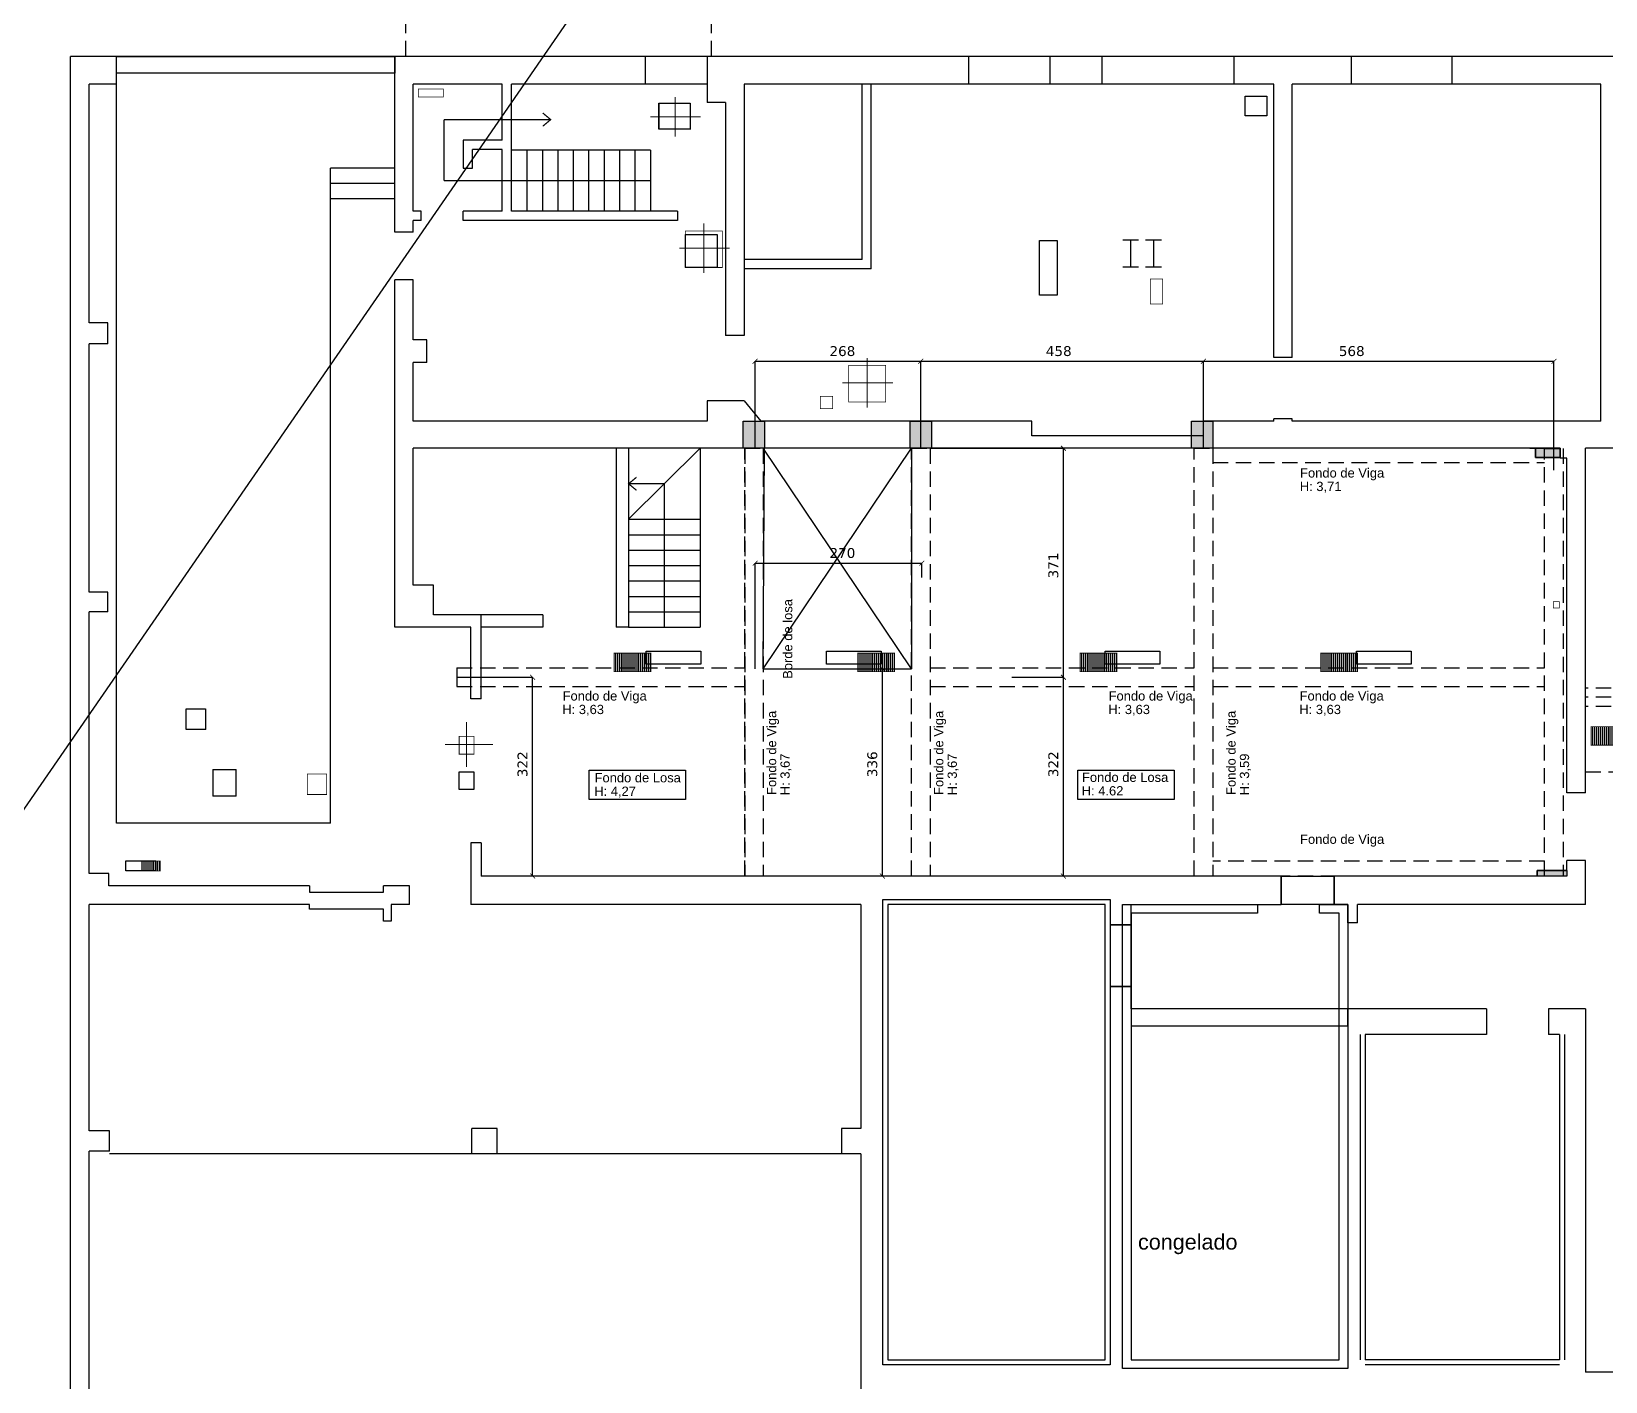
# Model space of a CAD drawing. Header units: millimetres. Extents: x 58411 to 366943, y -302717 to -95300.
# Drawn here: x 81931 to 107433, y -222485 to -200612 of the extents above; entities that cross this region are included whole.
import ezdxf

# ---------------------------------------------------------------- set-up
doc = ezdxf.new("R2010")
doc.units = ezdxf.units.MM
doc.header["$LTSCALE"] = 1000
doc.linetypes.add('DASHED2', pattern=[0.375, 0.25, -0.125])
doc.linetypes.add('HIDDEN', pattern=[0.375, 0.25, -0.125])
for name, color, linetype in [('a-Columnas', 12, 'Continuous'), ('A-Cotas 100  ESTRUCTURA', 191, 'Continuous'), ('A-Des-Rejillas Existentes', 6, 'Continuous'), ('A-Des-Rel', 6, 'Continuous'), ('A-Estructura', 86, 'Continuous'), ('A-Mur-Ex', 7, 'Continuous'), ('A-Mur-Nuevo', 5, 'Continuous'), ('A-Muros', 3, 'Continuous'), ('A-MURPAN', 30, 'Continuous'), ('A-Murvis', 1, 'Continuous'), ('A-Proy', 7, 'HIDDEN'), ('a-tex-estructura', 7, 'Continuous'), ('TXT-ESTRUCTURA', 1, 'Continuous')]:
    doc.layers.add(name, color=color, linetype=linetype)
doc.layers.add('A-Demolido', color=24, linetype='Continuous', plot=False)
doc.styles.add('A-Verdana', font='verdana.ttf')
doc.styles.add('SW-100', font='swiss.ttf', dxfattribs={"height": 200})
doc.dimstyles.new('A-V-100', dxfattribs={"dimtxt": 160, "dimasz": 80, "dimexe": 0, "dimexo": 0, "dimgap": 80, "dimtad": 1, "dimdec": 0, "dimlfac": 0.1, "dimzin": 1, "dimtxsty": 'A-Verdana', "dimblk": 'ARCHTICK', "dimcen": 0, "dimclrd": 256, "dimclre": 24, "dimadec": 0, "dimazin": 0, "dimtfac": 1, "dimtdec": 0, "dimtmove": 0, "dimatfit": 3, "dimldrblk": 'DOTSMALL', "dimfxl": 1.25, "dimarcsym": 0})

# ---------------------------------------------------------------- blocks, each defined once
blk = doc.blocks.new('_ArchTick')
at = {"color": 0, "linetype": 'ByBlock', "const_width": 0.15}
blk.add_lwpolyline([(-0.5, -0.5), (0.5, 0.5)], dxfattribs=at)
blk = doc.blocks.new('*D17')
at = {"layer": 'A-Cotas 100  ESTRUCTURA', "color": 24, "lineweight": -2, "transparency": 16777216}
for p, q in [((88823, -211075), (90050, -211075)), ((90595, -214295), (90050, -214295))]:
    blk.add_line(p, q, dxfattribs=at)
at = {"layer": 'A-Cotas 100  ESTRUCTURA', "lineweight": -2, "transparency": 16777216}
blk.add_line((90050, -214295), (90050, -211075), dxfattribs=at)
at = {"layer": 'DEFPOINTS', "color": 0, "transparency": 16777216}
for p in [(88823, -211075), (90050, -211075), (90595, -214295)]:
    blk.add_point(p, dxfattribs=at)
at = {"layer": 'A-Cotas 100  ESTRUCTURA', "lineweight": -2, "transparency": 16777216, "xscale": 80, "yscale": 80, "zscale": 80}
for p, rotation in [((90050, -211075), 90), ((90050, -214295), 270)]:
    blk.add_blockref('_ArchTick', p, dxfattribs=dict(at, rotation=rotation))
at = {"layer": 'A-Cotas 100  ESTRUCTURA', "color": 0, "transparency": 16777216, "insert": (89887, -212484), "char_height": 160, "attachment_point": 5, "rotation": 90, "style": 'A-Verdana'}
blk.add_mtext('322', dxfattribs=at)
blk = doc.blocks.new('_DotSmall')
at = {"color": 0, "linetype": 'ByBlock', "const_width": 0.5}
blk.add_lwpolyline([(-0.0625, 0, 1), (0.0625, 0, 1)], format="xyb", close=True, dxfattribs=at)
blk = doc.blocks.new('*D18')
at = {"layer": 'A-Cotas 100  ESTRUCTURA', "color": 24, "lineweight": -2, "transparency": 16777216}
for p, q in [((93655, -210936), (93655, -209226)), ((96356, -209460), (96356, -209226))]:
    blk.add_line(p, q, dxfattribs=at)
at = {"layer": 'A-Cotas 100  ESTRUCTURA', "lineweight": -2, "transparency": 16777216}
blk.add_line((93655, -209226), (96356, -209226), dxfattribs=at)
at = {"layer": 'DEFPOINTS', "color": 0, "transparency": 16777216}
for p in [(96356, -209226), (96356, -209460), (93655, -210936)]:
    blk.add_point(p, dxfattribs=at)
at = {"layer": 'A-Cotas 100  ESTRUCTURA', "lineweight": -2, "transparency": 16777216, "xscale": 80, "yscale": 80, "zscale": 80, "rotation": 180}
blk.add_blockref('_ArchTick', (93655, -209226), dxfattribs=at)
at = {"layer": 'A-Cotas 100  ESTRUCTURA', "lineweight": -2, "transparency": 16777216, "xscale": 80, "yscale": 80, "zscale": 80}
blk.add_blockref('_ArchTick', (96356, -209226), dxfattribs=at)
at = {"layer": 'A-Cotas 100  ESTRUCTURA', "color": 0, "transparency": 16777216, "insert": (95069, -209063), "char_height": 160, "attachment_point": 5, "style": 'A-Verdana'}
blk.add_mtext('270', dxfattribs=at)
blk = doc.blocks.new('*D19')
at = {"layer": 'A-Cotas 100  ESTRUCTURA', "color": 24, "lineweight": -2, "transparency": 16777216}
for p, q in [((97816, -211075), (98650, -211075)), ((99195, -214295), (98650, -214295))]:
    blk.add_line(p, q, dxfattribs=at)
at = {"layer": 'A-Cotas 100  ESTRUCTURA', "lineweight": -2, "transparency": 16777216}
blk.add_line((98650, -214295), (98650, -211075), dxfattribs=at)
at = {"layer": 'DEFPOINTS', "color": 0, "transparency": 16777216}
for p in [(97816, -211075), (98650, -211075), (99195, -214295)]:
    blk.add_point(p, dxfattribs=at)
at = {"layer": 'A-Cotas 100  ESTRUCTURA', "lineweight": -2, "transparency": 16777216, "xscale": 80, "yscale": 80, "zscale": 80}
for p, rotation in [((98650, -211075), 90), ((98650, -214295), 270)]:
    blk.add_blockref('_ArchTick', p, dxfattribs=dict(at, rotation=rotation))
at = {"layer": 'A-Cotas 100  ESTRUCTURA', "color": 0, "transparency": 16777216, "insert": (98487, -212484), "char_height": 160, "attachment_point": 5, "rotation": 90, "style": 'A-Verdana'}
blk.add_mtext('322', dxfattribs=at)
blk = doc.blocks.new('*D20')
at = {"layer": 'A-Cotas 100  ESTRUCTURA', "color": 24, "lineweight": -2, "transparency": 16777216}
for p, q in [((94884, -210936), (95718, -210936)), ((96263, -214295), (95718, -214295))]:
    blk.add_line(p, q, dxfattribs=at)
at = {"layer": 'A-Cotas 100  ESTRUCTURA', "lineweight": -2, "transparency": 16777216}
blk.add_line((95718, -214295), (95718, -210936), dxfattribs=at)
at = {"layer": 'DEFPOINTS', "color": 0, "transparency": 16777216}
for p in [(94884, -210936), (95718, -210936), (96263, -214295)]:
    blk.add_point(p, dxfattribs=at)
at = {"layer": 'A-Cotas 100  ESTRUCTURA', "lineweight": -2, "transparency": 16777216, "xscale": 80, "yscale": 80, "zscale": 80}
for p, rotation in [((95718, -210936), 90), ((95718, -214295), 270)]:
    blk.add_blockref('_ArchTick', p, dxfattribs=dict(at, rotation=rotation))
at = {"layer": 'A-Cotas 100  ESTRUCTURA', "color": 0, "transparency": 16777216, "insert": (95554, -212484), "char_height": 160, "attachment_point": 5, "rotation": 90, "style": 'A-Verdana'}
blk.add_mtext('336', dxfattribs=at)
blk = doc.blocks.new('*D21')
at = {"layer": 'A-Cotas 100  ESTRUCTURA', "color": 24, "lineweight": -2, "transparency": 16777216}
for p, q in [((96489, -207365), (98650, -207365)), ((97816, -211075), (98650, -211075))]:
    blk.add_line(p, q, dxfattribs=at)
at = {"layer": 'A-Cotas 100  ESTRUCTURA', "lineweight": -2, "transparency": 16777216}
blk.add_line((98650, -211075), (98650, -207365), dxfattribs=at)
at = {"layer": 'DEFPOINTS', "color": 0, "transparency": 16777216}
for p in [(96489, -207365), (98650, -207365), (97816, -211075)]:
    blk.add_point(p, dxfattribs=at)
at = {"layer": 'A-Cotas 100  ESTRUCTURA', "lineweight": -2, "transparency": 16777216, "xscale": 80, "yscale": 80, "zscale": 80}
for p, rotation in [((98650, -207365), 90), ((98650, -211075), 270)]:
    blk.add_blockref('_ArchTick', p, dxfattribs=dict(at, rotation=rotation))
at = {"layer": 'A-Cotas 100  ESTRUCTURA', "color": 0, "transparency": 16777216, "insert": (98487, -209264), "char_height": 160, "attachment_point": 5, "rotation": 90, "style": 'A-Verdana'}
blk.add_mtext('371', dxfattribs=at)
blk = doc.blocks.new('*D22')
at = {"layer": 'A-Cotas 100  ESTRUCTURA', "color": 24, "lineweight": -2, "transparency": 16777216}
for p, q in [((93655, -207365), (93655, -205956)), ((96339, -207365), (96339, -205956))]:
    blk.add_line(p, q, dxfattribs=at)
at = {"layer": 'A-Cotas 100  ESTRUCTURA', "lineweight": -2, "transparency": 16777216}
blk.add_line((93655, -205956), (96339, -205956), dxfattribs=at)
at = {"layer": 'DEFPOINTS', "color": 0, "transparency": 16777216}
for p in [(96339, -205956), (93655, -207365), (96339, -207365)]:
    blk.add_point(p, dxfattribs=at)
at = {"layer": 'A-Cotas 100  ESTRUCTURA', "lineweight": -2, "transparency": 16777216, "xscale": 80, "yscale": 80, "zscale": 80, "rotation": 180}
blk.add_blockref('_ArchTick', (93655, -205956), dxfattribs=at)
at = {"layer": 'A-Cotas 100  ESTRUCTURA', "lineweight": -2, "transparency": 16777216, "xscale": 80, "yscale": 80, "zscale": 80}
blk.add_blockref('_ArchTick', (96339, -205956), dxfattribs=at)
at = {"layer": 'A-Cotas 100  ESTRUCTURA', "color": 0, "transparency": 16777216, "insert": (95069, -205792), "char_height": 160, "attachment_point": 5, "style": 'A-Verdana'}
blk.add_mtext('268', dxfattribs=at)
blk = doc.blocks.new('*D23')
at = {"layer": 'A-Cotas 100  ESTRUCTURA', "color": 24, "lineweight": -2, "transparency": 16777216}
for p, q in [((96339, -207365), (96339, -205956)), ((100918, -206926), (100918, -205956))]:
    blk.add_line(p, q, dxfattribs=at)
at = {"layer": 'A-Cotas 100  ESTRUCTURA', "lineweight": -2, "transparency": 16777216}
blk.add_line((96339, -205956), (100918, -205956), dxfattribs=at)
at = {"layer": 'DEFPOINTS', "color": 0, "transparency": 16777216}
for p in [(100918, -205956), (100918, -206926), (96339, -207365)]:
    blk.add_point(p, dxfattribs=at)
at = {"layer": 'A-Cotas 100  ESTRUCTURA', "lineweight": -2, "transparency": 16777216, "xscale": 80, "yscale": 80, "zscale": 80, "rotation": 180}
blk.add_blockref('_ArchTick', (96339, -205956), dxfattribs=at)
at = {"layer": 'A-Cotas 100  ESTRUCTURA', "lineweight": -2, "transparency": 16777216, "xscale": 80, "yscale": 80, "zscale": 80}
blk.add_blockref('_ArchTick', (100918, -205956), dxfattribs=at)
at = {"layer": 'A-Cotas 100  ESTRUCTURA', "color": 0, "transparency": 16777216, "insert": (98574, -205792), "char_height": 160, "attachment_point": 5, "style": 'A-Verdana'}
blk.add_mtext('458', dxfattribs=at)
blk = doc.blocks.new('*D24')
at = {"layer": 'A-Cotas 100  ESTRUCTURA', "color": 24, "lineweight": -2, "transparency": 16777216}
for p, q in [((100918, -207365), (100918, -205956)), ((106597, -207718), (106597, -205956))]:
    blk.add_line(p, q, dxfattribs=at)
at = {"layer": 'A-Cotas 100  ESTRUCTURA', "lineweight": -2, "transparency": 16777216}
blk.add_line((100918, -205956), (106597, -205956), dxfattribs=at)
at = {"layer": 'DEFPOINTS', "color": 0, "transparency": 16777216}
for p in [(106597, -205956), (100918, -207365), (106597, -207718)]:
    blk.add_point(p, dxfattribs=at)
at = {"layer": 'A-Cotas 100  ESTRUCTURA', "lineweight": -2, "transparency": 16777216, "xscale": 80, "yscale": 80, "zscale": 80, "rotation": 180}
blk.add_blockref('_ArchTick', (100918, -205956), dxfattribs=at)
at = {"layer": 'A-Cotas 100  ESTRUCTURA', "lineweight": -2, "transparency": 16777216, "xscale": 80, "yscale": 80, "zscale": 80}
blk.add_blockref('_ArchTick', (106597, -205956), dxfattribs=at)
at = {"layer": 'A-Cotas 100  ESTRUCTURA', "color": 0, "transparency": 16777216, "insert": (103321, -205792), "char_height": 160, "attachment_point": 5, "style": 'A-Verdana'}
blk.add_mtext('568', dxfattribs=at)
blk = doc.blocks.new('rejillas')
at = {"layer": 'A-Mur-Nuevo', "ltscale": 500}
h = blk.add_hatch(dxfattribs=at)
h.set_pattern_fill('LINE', color=6, scale=10)
h.set_pattern_definition([(360, (538174.087, 94460.118), (8e-15, 31.75), [])])
h.paths.add_polyline_path([(322259, -209051), (322066, -209051), (322066, -209651), (322259, -209651)])
h.paths.add_polyline_path([(322066, -209051), (321959, -209051), (321959, -209651), (322066, -209651)])
h = blk.add_hatch(dxfattribs=at)
h.set_pattern_fill('LINE', color=6, scale=10, angle=90)
h.set_pattern_definition([(90, (17097.833, 5844.785), (-31.75, 2e-15), [])])
h.paths.add_polyline_path([(320609, -210071), (320609, -210263), (321209, -210263), (321209, -210071)])
h.paths.add_polyline_path([(320609, -210263), (320609, -210371), (321209, -210371), (321209, -210263)])
h = blk.add_hatch(dxfattribs=at)
h.set_pattern_fill('LINE', color=6, scale=10)
h.set_pattern_definition([(360, (545303.123, 92945.488), (8e-15, 31.75), [])])
h.paths.add_polyline_path([(329388, -210565), (329195, -210565), (329195, -211165), (329388, -211165)])
h.paths.add_polyline_path([(329195, -210565), (329088, -210565), (329088, -211165), (329195, -211165)])
h = blk.add_hatch(dxfattribs=at)
h.set_pattern_fill('LINE', color=6, scale=10, angle=90)
h.set_pattern_definition([(90, (-143.13, 45.095), (-31.75, 2e-15), [])])
h.paths.add_polyline_path([(303368, -215870), (303368, -216063), (303968, -216063), (303968, -215870)])
h.paths.add_polyline_path([(303368, -216063), (303368, -216170), (303968, -216170), (303968, -216063)])
h = blk.add_hatch(dxfattribs=at)
h.set_pattern_fill('LINE', color=6, scale=10, angle=90)
h.set_pattern_definition([(90, (3806.87, 45.095), (-31.75, 2e-15), [])])
h.paths.add_polyline_path([(307318, -215870), (307318, -216063), (307918, -216063), (307918, -215870)])
h.paths.add_polyline_path([(307318, -216063), (307318, -216170), (307918, -216170), (307918, -216063)])
h = blk.add_hatch(dxfattribs=at)
h.set_pattern_fill('LINE', color=6, scale=10, angle=90)
h.set_pattern_definition([(90, (7406.87, 45.095), (-31.75, 2e-15), [])])
h.paths.add_polyline_path([(310918, -215870), (310918, -216063), (311518, -216063), (311518, -215870)])
h.paths.add_polyline_path([(310918, -216063), (310918, -216170), (311518, -216170), (311518, -216063)])
h = blk.add_hatch(dxfattribs=at)
h.set_pattern_fill('LINE', color=6, scale=10, angle=90)
h.set_pattern_definition([(90, (11306.87, 45.095), (-31.75, 2e-15), [])])
h.paths.add_polyline_path([(314818, -215870), (314818, -216063), (315418, -216063), (315418, -215870)])
h.paths.add_polyline_path([(314818, -216063), (314818, -216170), (315418, -216170), (315418, -216063)])
h = blk.add_hatch(dxfattribs=at)
h.set_pattern_fill('LINE', color=6, scale=10, angle=90)
h.set_pattern_definition([(90, (15688.922, -1144.905), (-31.75, 2e-15), [])])
h.paths.add_polyline_path([(319200, -217060), (319200, -217253), (319800, -217253), (319800, -217060)])
h.paths.add_polyline_path([(319200, -217253), (319200, -217360), (319800, -217360), (319800, -217253)])
h = blk.add_hatch(dxfattribs=at)
h.set_pattern_fill('LINE', color=6, scale=10, angle=90)
h.paths.add_polyline_path([(295717, -219235), (295717, -219398), (296017, -219398), (296017, -219235)])
h = blk.add_hatch(dxfattribs=at)
h.set_pattern_fill('LINE', color=6, scale=10)
h.set_pattern_definition([(360, (540013.123, 81230.902), (8e-15, 31.75), [])])
h.paths.add_polyline_path([(324098, -222280), (323905, -222280), (323905, -222880), (324098, -222880)])
h.paths.add_polyline_path([(323905, -222280), (323798, -222280), (323798, -222880), (323905, -222880)])
h = blk.add_hatch(dxfattribs=at)
h.set_pattern_fill('LINE', color=6, scale=10)
h.set_pattern_definition([(360, (540013.123, 77591.08), (8e-15, 31.75), [])])
h.paths.add_polyline_path([(324098, -225920), (323905, -225920), (323905, -226520), (324098, -226520)])
h.paths.add_polyline_path([(323905, -225920), (323798, -225920), (323798, -226520), (323905, -226520)])
at = {"layer": 'A-Des-Rejillas Existentes', "ltscale": 500, "const_width": 12}
for points in [[(300198, -206728), (300605, -206728), (300605, -206858), (300198, -206858)], [(304105, -206960), (304612, -206960), (304612, -207380), (304105, -207380)], [(304525, -209028), (305125, -209028), (305125, -209621), (304525, -209621)], [(322259, -209051), (322259, -209651), (321959, -209651), (321959, -209051)], [(312059, -209808), (312259, -209808), (312259, -210214), (312059, -210214)], [(320609, -210071), (321209, -210071), (321209, -210371), (320609, -210371)], [(329388, -210565), (329388, -211165), (329088, -211165), (329088, -210565)], [(307171, -211208), (307771, -211208), (307771, -211801), (307171, -211801)], [(303368, -215870), (303968, -215870), (303968, -216170), (303368, -216170)], [(307318, -215870), (307918, -215870), (307918, -216170), (307318, -216170)], [(310918, -215870), (311518, -215870), (311518, -216170), (310918, -216170)], [(314818, -215870), (315418, -215870), (315418, -216170), (314818, -216170)], [(296439, -216773), (296753, -216773), (296753, -217106), (296439, -217106)], [(300861, -217215), (301100, -217215), (301100, -217506), (300861, -217506)], [(319200, -217060), (319800, -217060), (319800, -217360), (319200, -217360)], [(296874, -217752), (297243, -217752), (297243, -218187), (296874, -218187)], [(298400, -217826), (298715, -217826), (298715, -218159), (298400, -218159)], [(295717, -219235), (296017, -219235), (296017, -219398), (295717, -219398)], [(324098, -222280), (324098, -222880), (323798, -222880), (323798, -222280)], [(324098, -225920), (324098, -226520), (323798, -226520), (323798, -225920)]]:
    blk.add_lwpolyline(points, close=True, dxfattribs=at)
for points in [[(326573, -207129), (326573, -206779), (326923, -206779), (326923, -207129), (326573, -207129)], [(306712, -211709), (306712, -211709), (306712, -211909), (306912, -211909), (306912, -211709), (306712, -211709)], [(326283, -213143), (326283, -212843), (326583, -212843), (326583, -213143), (326283, -213143)], [(325323, -217135), (325323, -217735), (325923, -217735), (325923, -217135), (325323, -217135)], [(322108, -217355), (322108, -217955), (322708, -217955), (322708, -217355), (322108, -217355)], [(326352, -221645), (326352, -221495), (326502, -221495), (326502, -221645), (326352, -221645)]]:
    blk.add_lwpolyline(points, dxfattribs=at)
at = {"layer": 'A-Des-Rejillas Existentes', "linetype": 'DASHED2', "ltscale": 0.6, "const_width": 15}
for points in [[(326751, -207246), (326751, -206676)], [(304359, -207499), (304359, -206861)], [(327029, -206944), (326468, -206944)], [(304775, -207180), (303959, -207180)], [(304825, -209713), (304825, -208905)], [(305241, -209310), (304425, -209310)], [(307471, -211894), (307471, -211085)], [(307887, -211491), (307071, -211491)], [(300981, -217715), (300981, -216985)], [(325623, -217820), (325623, -217012)], [(322408, -218040), (322408, -217232)], [(301409, -217350), (300631, -217350)], [(326039, -217417), (325223, -217417)], [(322824, -217637), (322008, -217637)]]:
    blk.add_lwpolyline(points, dxfattribs=at)
at = {"layer": 'A-Des-Rejillas Existentes', "ltscale": 500}
for centre, radius in [((327117, -216761), 88.7), ((327061, -220071), 55), ((327186, -220071), 55)]:
    blk.add_circle(centre, radius, dxfattribs=at)
blk = doc.blocks.new('sdfg')
at = {"layer": 'A-Des-Rejillas Existentes', "ltscale": 500, "const_width": 12}
blk.add_lwpolyline([(440767, -215136), (440767, -215036), (440867, -215036), (440867, -215136), (440767, -215136)], dxfattribs=at)
at = {"layer": 'A-Des-Rejillas Existentes'}
blk.add_blockref('rejillas', (122180, 0), dxfattribs=at)

msp = doc.modelspace()

# ---------------------------------------------------------------- hatches: boundary and pattern name
at = {"layer": 'a-Columnas'}
h = msp.add_hatch(color=12, dxfattribs=at)
h.dxf.hatch_style = 1
h.paths.add_polyline_path([(93653.769, -206925.582), (93459.617, -206925.582), (93459.617, -207165.582), (93653.769, -207165.582)], flags=17)
h.paths.add_polyline_path([(93804.645, -206925.582), (93653.769, -206925.582), (93653.769, -207165.582), (93459.617, -207165.582), (93459.617, -207365.273), (93804.645, -207365.273)])
h = msp.add_hatch(color=12, dxfattribs=at)
h.dxf.hatch_style = 1
h.paths.add_polyline_path([(96359.278, -206925.582), (96165.126, -206925.582), (96165.126, -207165.582), (96359.278, -207165.582)], flags=17)
h.paths.add_polyline_path([(96510.154, -206925.582), (96359.278, -206925.582), (96359.278, -207165.582), (96165.126, -207165.582), (96165.126, -207365.273), (96510.154, -207365.273)])
h = msp.add_hatch(color=12, dxfattribs=at)
h.dxf.hatch_style = 1
h.paths.add_polyline_path([(100917.592, -206925.582), (100723.44, -206925.582), (100723.44, -207165.582), (100917.592, -207165.582)], flags=17)
h.paths.add_polyline_path([(101068.468, -206925.582), (100917.592, -206925.582), (100917.592, -207165.582), (100723.44, -207165.582), (100723.44, -207365.273), (101068.468, -207365.273)])
h = msp.add_hatch(color=12, dxfattribs=at)
h.dxf.hatch_style = 1
h.paths.add_polyline_path([(106696.628, -207366.415), (106446.191, -207366.415), (106446.191, -207515.988), (106696.628, -207515.988)])
h.paths.add_polyline_path([(106446.191, -207365.273), (106296.628, -207365.273), (106296.628, -207515.988), (106446.191, -207515.988)])
h = msp.add_hatch(color=12, dxfattribs=at)
h.dxf.hatch_style = 1
h.paths.add_polyline_path([(106696.628, -207366.415), (106446.191, -207366.415), (106446.191, -207515.988), (106696.628, -207515.988)])
h.paths.add_polyline_path([(106446.191, -207365.273), (106296.628, -207365.273), (106296.628, -207515.988), (106446.191, -207515.988)])
h = msp.add_hatch(color=12, dxfattribs=at)
h.dxf.hatch_style = 1
h.paths.add_polyline_path([(106696.628, -207366.415), (106446.191, -207366.415), (106446.191, -207515.988), (106696.628, -207515.988)])
h.paths.add_polyline_path([(106446.191, -207365.273), (106296.628, -207365.273), (106296.628, -207515.988), (106446.191, -207515.988)])
h = msp.add_hatch(color=12, dxfattribs=at)
h.dxf.hatch_style = 1
h.paths.add_polyline_path([(106326.628, -214205.273), (106806.184, -214205.273), (106806.184, -214296.415), (106326.628, -214296.415)])

# ---------------------------------------------------------------- linework, layer by layer
for p, q in [((106696.628, -207525.273), (106696.628, -207365.273)), ((106696.628, -207525.273), (106696.628, -207365.273)), ((106696.628, -207525.273), (106696.628, -207365.273)), ((106696.628, -207525.273), (106696.628, -207365.273)), ((106806.628, -207525.273), (106696.628, -207525.273)), ((106806.628, -207525.273), (106696.628, -207525.273)), ((106806.628, -207525.273), (106696.628, -207525.273)), ((106806.628, -207525.273), (106696.628, -207525.273))]:
    msp.add_line(p, q, dxfattribs=at)
at = {"layer": 'a-Columnas', "color": 3}
for points in [[(93804.645, -207365.273), (93459.617, -207365.273), (93459.617, -206925.582), (93804.645, -206925.582)], [(96510.154, -207365.273), (96165.126, -207365.273), (96165.126, -206925.582), (96510.154, -206925.582)], [(101068.468, -207365.273), (100723.44, -207365.273), (100723.44, -206925.582), (101068.468, -206925.582)], [(106296.628, -207515.988), (106696.628, -207515.988), (106696.628, -207365.273), (106296.628, -207365.273)], [(106326.628, -214205.273), (106806.184, -214205.273), (106806.184, -214296.415), (106326.628, -214296.415)]]:
    msp.add_lwpolyline(points, close=True, dxfattribs=at)
at = {"layer": 'a-Columnas'}
msp.add_lwpolyline([(106696.628, -207515.988), (106296.628, -207515.988), (106296.628, -207365.273), (106696.628, -207365.273)], close=True, dxfattribs=at)
msp.add_lwpolyline([(106696.628, -207515.988), (106296.628, -207515.988), (106296.628, -207365.273), (106696.628, -207365.273)], close=True, dxfattribs=at)
at = {"layer": 'A-Demolido', "color": 24, "linetype": 'HIDDEN', "ltscale": 250}
for points in [[(93787.592, -210935.74), (96189.246, -207365.273)], [(96189.246, -210935.74), (93787.592, -207365.273)], [(93787.592, -210935.74), (93804.645, -207365.273)], [(96189.246, -207365.273), (96189.246, -210935.74)], [(93787.592, -210935.74), (96189.246, -210935.74)]]:
    msp.add_lwpolyline(points, dxfattribs=at)
at = {"layer": 'A-Des-Rel', "ltscale": 500}
for points in [[(83305.496, -201015.582), (87815.496, -201015.582), (87815.496, -201287.883), (83305.496, -201287.883)], [(101595.983, -201659.923), (101944.428, -201659.923), (101944.428, -201978.57), (101595.983, -201978.57)], [(92095.816, -201775.301), (92602.688, -201775.301), (92602.688, -202195.097), (92095.816, -202195.097)], [(92524.171, -203899.925), (93038.283, -203899.925), (93038.283, -204435.527), (92524.171, -204435.527)], [(98264.831, -203999.546), (98547.115, -203999.546), (98547.115, -204884.505), (98264.831, -204884.505)], [(91887.57, -210653.87), (92773.83, -210653.87), (92773.83, -210863.681), (91887.57, -210863.681)], [(94809.871, -210653.87), (95696.131, -210653.87), (95696.131, -210863.681), (94809.871, -210863.681)], [(99324.015, -210653.87), (100210.275, -210653.87), (100210.275, -210863.681), (99324.015, -210863.681)], [(103396.011, -210653.87), (104282.271, -210653.87), (104282.271, -210863.681), (103396.011, -210863.681)], [(84438.076, -211587.93), (84752.378, -211587.93), (84752.378, -211920.575), (84438.076, -211920.575)], [(84872.553, -212567.386), (85242.32, -212567.386), (85242.32, -213001.671), (84872.553, -213001.671)], [(88860.343, -212604.955), (89099.144, -212604.955), (89099.144, -212895.543), (88860.343, -212895.543)], [(83459.948, -214050.104), (83945.751, -214050.104), (83945.751, -214213.4), (83459.948, -214213.4)]]:
    msp.add_lwpolyline(points, close=True, dxfattribs=at)
at = {"layer": 'A-Estructura', "linetype": 'HIDDEN', "ltscale": 358}
msp.add_line((88822.882, -210923.083), (88822.882, -211223.083), dxfattribs=at)
at = {"layer": 'A-Estructura', "linetype": 'HIDDEN'}
for points in [[(93487.592, -207365.273), (93487.592, -214295.273)], [(93787.592, -207365.273), (93787.592, -214295.273)], [(101068.468, -207595.273), (101068.468, -207595.273), (106446.191, -207595.273)], [(88822.882, -210923.083), (93487.592, -210923.083)], [(96489.246, -210923.083), (100768.468, -210923.083)], [(101068.468, -210923.083), (106446.191, -210923.083)], [(88822.882, -211223.083), (88822.882, -211223.083), (93487.592, -211223.083)], [(96489.246, -211223.083), (96489.246, -211223.083), (100768.468, -211223.083)], [(101068.468, -211223.083), (101068.468, -211223.083), (106446.191, -211223.083)], [(110901.597, -211249.587), (107106.628, -211249.587)], [(110901.597, -211399.587), (107106.628, -211399.587)], [(110901.597, -211549.587), (107106.628, -211549.587)], [(107106.628, -212604.817), (111359.215, -212604.817), (111359.215, -211549.587)], [(106446.191, -214053.307), (101068.468, -214053.307)], [(106446.191, -214295.273), (101068.468, -214295.273)]]:
    msp.add_lwpolyline(points, dxfattribs=at)
for points in [[(93487.592, -207365.273), (93787.592, -207365.273), (93787.592, -214295.273), (93487.592, -214295.273)], [(96189.246, -207365.273), (96489.246, -207365.273), (96489.246, -214295.273), (96189.246, -214295.273)], [(100768.468, -207365.273), (101068.468, -207365.273), (101068.468, -214295.273), (100768.468, -214295.273)], [(106446.191, -207366.415), (106746.191, -207366.415), (106746.191, -214296.415), (106446.191, -214296.415)]]:
    msp.add_lwpolyline(points, close=True, dxfattribs=at)
at = {"layer": 'A-Mur-Ex'}
msp.add_lwpolyline([(103256.628, -216724.619), (103256.628, -216444.619), (99746.628, -216444.619), (99746.628, -216724.619), (103256.628, -216724.619), (103256.628, -216724.619)], dxfattribs=at)
at = {"layer": 'A-Mur-Nuevo', "ltscale": 500}
msp.add_lwpolyline([(154941.668, -107213.581), (58411.394, -247111.305)], dxfattribs=at)
for points in [[(102176.628, -214295.273), (103036.628, -214295.273), (103036.628, -214754.619), (102176.628, -214754.619)], [(99746.628, -215084.619), (99406.628, -215084.619), (99406.628, -216084.619), (99746.628, -216084.619)]]:
    msp.add_lwpolyline(points, close=True, dxfattribs=at)
at = {"layer": 'A-Muros'}
for p, q in [((82565.496, -231135.582), (82565.496, -201015.582)), ((92877.592, -201015.582), (92877.592, -201765.582)), ((93477.592, -201465.582), (93477.592, -205535.582)), ((93177.592, -201765.582), (93177.592, -205535.582)), ((83165.496, -205334.619), (82865.496, -205334.619)), ((83165.496, -205674.619), (83165.496, -205334.619)), ((93477.592, -205535.582), (93177.592, -205535.582)), ((83165.496, -205674.619), (82865.496, -205674.619)), ((88335.496, -205605.582), (88115.496, -205605.582)), ((88335.496, -205975.582), (88115.496, -205975.582)), ((93477.592, -206595.582), (92877.592, -206595.582)), ((92877.592, -206595.582), (92877.592, -206925.582)), ((93477.592, -206595.582), (92877.592, -206595.582)), ((92877.592, -206595.582), (92877.592, -206925.582)), ((93477.592, -206595.582), (93747.592, -206925.582)), ((93477.592, -206595.582), (93747.592, -206925.582)), ((92877.592, -206925.582), (88115.496, -206925.582)), ((98137.592, -206925.582), (93747.592, -206925.582)), ((98137.592, -206925.582), (93747.592, -206925.582)), ((106696.628, -207365.273), (88115.496, -207365.273)), ((106696.628, -207525.273), (106696.628, -207365.273)), ((106696.628, -207525.273), (106696.628, -207365.273)), ((106696.628, -207525.273), (106696.628, -207365.273)), ((106696.628, -207525.273), (106696.628, -207365.273)), ((106806.628, -207525.273), (106696.628, -207525.273)), ((106806.628, -207525.273), (106696.628, -207525.273)), ((106806.628, -207525.273), (106696.628, -207525.273)), ((106806.628, -207525.273), (106696.628, -207525.273)), ((106806.628, -212945.273), (106806.628, -207525.273)), ((83165.496, -209694.619), (82865.496, -209694.619)), ((83165.496, -210014.619), (83165.496, -209694.619)), ((82865.496, -214254.619), (82865.496, -210014.619)), ((83165.496, -210014.619), (82865.496, -210014.619)), ((107106.628, -212945.273), (106806.628, -212945.273)), ((89046.628, -213755.582), (89046.628, -214754.619)), ((89216.628, -213755.582), (89216.628, -214295.273)), ((106806.628, -214205.273), (106326.628, -214205.273)), ((106326.628, -214205.273), (106326.628, -214295.273)), ((107106.628, -214045.273), (106806.628, -214045.273)), ((83185.496, -214254.619), (82865.496, -214254.619)), ((83185.496, -214454.619), (83185.496, -214254.619)), ((86436.628, -214454.619), (83185.496, -214454.619)), ((88056.628, -214454.619), (87636.628, -214454.619)), ((102176.628, -214295.273), (89216.628, -214295.273)), ((106326.628, -214295.273), (103036.628, -214295.273)), ((82865.496, -218424.619), (82865.496, -214754.619)), ((86436.628, -214754.619), (82865.496, -214754.619)), ((87636.628, -215024.619), (87636.628, -214834.619)), ((88056.628, -214754.619), (87756.628, -214754.619)), ((87756.628, -214754.619), (87756.628, -215024.619)), ((95366.628, -214754.619), (89046.628, -214754.619)), ((95366.628, -214754.619), (95366.628, -218384.619)), ((107106.628, -214754.619), (103416.628, -214754.619)), ((103416.628, -215055.273), (103416.628, -214754.619)), ((87756.628, -215024.619), (87636.628, -215024.619)), ((105506.628, -216444.619), (103256.628, -216444.619)), ((103256.628, -216444.619), (103256.628, -222274.619)), ((107106.628, -216444.619), (106506.628, -216444.619)), ((99606.628, -222274.619), (99606.628, -216724.619)), ((105506.628, -216864.619), (103536.628, -216864.619)), ((106686.628, -216864.619), (106506.628, -216864.619)), ((83195.496, -218424.619), (82865.496, -218424.619)), ((83195.496, -218754.619), (83195.496, -218424.619)), ((89065.496, -218794.619), (89065.496, -218384.619)), ((89475.496, -218794.619), (89475.496, -218384.619)), ((95056.628, -218384.619), (95056.628, -218794.619)), ((95366.628, -218384.619), (95056.628, -218384.619)), ((82865.496, -230685.582), (82865.496, -218754.619)), ((83195.496, -218754.619), (82865.496, -218754.619)), ((95366.628, -218794.619), (95056.628, -218794.619)), ((95366.628, -218794.619), (95366.628, -230685.582)), ((103256.628, -222274.619), (99606.628, -222274.619))]:
    msp.add_line(p, q, dxfattribs=at)
for points in [[(83305.496, -201015.582), (82565.496, -201015.582)], [(83305.496, -201465.582), (83305.496, -201015.582)], [(91877.592, -201015.582), (87815.496, -201015.582)], [(87815.496, -203865.582), (87815.496, -201015.582)], [(91877.592, -201465.582), (91877.592, -201015.582)], [(97117.592, -201015.582), (92877.592, -201015.582)], [(97117.592, -201465.582), (97117.592, -201015.582)], [(99277.592, -201015.582), (98437.592, -201015.582)], [(98437.592, -201465.582), (98437.592, -201015.582)], [(99277.592, -201465.582), (99277.592, -201015.582)], [(103317.592, -201015.582), (101417.592, -201015.582)], [(101417.592, -201465.582), (101417.592, -201015.582)], [(103317.592, -201465.582), (103317.592, -201015.582)], [(117785.911, -201557.506), (117243.988, -201015.582), (104947.592, -201015.582)], [(104947.592, -201465.582), (104947.592, -201015.582)], [(83305.496, -201465.582), (82865.496, -201465.582)], [(82865.496, -205334.619), (82865.496, -201465.582)], [(89557.592, -201465.582), (88115.496, -201465.582)], [(88115.496, -203525.582), (88115.496, -201465.582)], [(89557.592, -202375.582), (89557.592, -201465.582)], [(91877.592, -201465.582), (89707.592, -201465.582)], [(89707.592, -203525.582), (89707.592, -201465.582)], [(97117.592, -201465.582), (93477.592, -201465.582)], [(99277.592, -201465.582), (98437.592, -201465.582)], [(102057.592, -201465.582), (101417.592, -201465.582)], [(102057.592, -205895.582), (102057.592, -201465.582)], [(103317.592, -201465.582), (102357.592, -201465.582)], [(102357.592, -205895.582), (102357.592, -201465.582)], [(107357.592, -201465.582), (104947.592, -201465.582)], [(107357.592, -206925.582), (107357.592, -201465.582)], [(93177.592, -201765.582), (92877.592, -201765.582)], [(89557.592, -202375.582), (88925.496, -202375.582)], [(88925.496, -202375.582), (88925.496, -202825.582), (89075.496, -202825.582), (89075.496, -202525.582)], [(89557.592, -202525.582), (89075.496, -202525.582)], [(89557.592, -203525.582), (89557.592, -202525.582)], [(88245.496, -203525.582), (88115.496, -203525.582)], [(88115.496, -203865.582), (88115.496, -203675.582)], [(88245.496, -203675.582), (88115.496, -203675.582)], [(88245.496, -203675.582), (88245.496, -203525.582)], [(89557.592, -203525.582), (88925.496, -203525.582)], [(88925.496, -203675.582), (88925.496, -203525.582)], [(92397.592, -203525.582), (92397.592, -203675.582), (88925.496, -203675.582)], [(92397.592, -203525.582), (89707.592, -203525.582)], [(88115.496, -203865.582), (87815.496, -203865.582)], [(99866.136, -203995.361), (99610.285, -203995.361)], [(99738.21, -203995.361), (99738.21, -204432.091)], [(100236.138, -203995.361), (99980.287, -203995.361)], [(100108.213, -203995.361), (100108.213, -204432.091)], [(99866.136, -204432.091), (99610.285, -204432.091)], [(100236.138, -204432.091), (99980.287, -204432.091)], [(88115.496, -204635.582), (87815.496, -204635.582)], [(87815.496, -210265.273), (87815.496, -204635.582)], [(88115.496, -205605.582), (88115.496, -204635.582)], [(82865.496, -209694.619), (82865.496, -205674.619)], [(88335.496, -205975.582), (88335.496, -205605.582)], [(88115.496, -206925.582), (88115.496, -205975.582)], [(102357.592, -205895.582), (102057.592, -205895.582)], [(88115.496, -206925.582), (88115.496, -206855.582)], [(100917.592, -207165.582), (98137.592, -207165.582), (98137.592, -206925.582)], [(100917.592, -207165.582), (98137.592, -207165.582), (98137.592, -206925.582)], [(102057.592, -206925.582), (100917.592, -206925.582)], [(100917.592, -207165.582), (100917.592, -206925.582)], [(102057.592, -206925.582), (100917.592, -206925.582)], [(100917.592, -207165.582), (100917.592, -206925.582)], [(102357.592, -206885.582), (102057.592, -206885.582)], [(102057.592, -206925.582), (102057.592, -206885.582)], [(102357.592, -206885.582), (102057.592, -206885.582)], [(102057.592, -206925.582), (102057.592, -206885.582)], [(102357.592, -206925.582), (102357.592, -206885.582)], [(102357.592, -206925.582), (102357.592, -206885.582)], [(107357.592, -206925.582), (102357.592, -206925.582)], [(107357.592, -206925.582), (102357.592, -206925.582)], [(88115.496, -209585.273), (88115.496, -207365.273)], [(106207.592, -207365.273), (106696.628, -207365.273)], [(107106.628, -212945.273), (107106.628, -207365.273)], [(110901.597, -207365.273), (107106.628, -207365.273)], [(88445.496, -209585.273), (88115.496, -209585.273)], [(88445.496, -210065.273), (88445.496, -209585.273)], [(89216.628, -210065.273), (88445.496, -210065.273)], [(89216.628, -211425.582), (89216.628, -210065.273)], [(89046.628, -210265.273), (87816.628, -210265.273)], [(89046.628, -211425.582), (89046.628, -210265.273)], [(89216.628, -211425.582), (89046.628, -211425.582)], [(89216.628, -213755.582), (89046.628, -213755.582)], [(106806.628, -214205.273), (106806.628, -214045.273)], [(107106.628, -214754.619), (107106.628, -214045.273)], [(86436.628, -214454.619), (86436.628, -214554.619), (87636.628, -214554.619), (87636.628, -214454.619)], [(88056.628, -214754.619), (88056.628, -214454.619)], [(102176.628, -214295.273), (102176.628, -214754.619)], [(103036.628, -214295.273), (103036.628, -214754.619)], [(103416.628, -215055.273), (103256.628, -215055.273), (103256.628, -214754.619), (103036.628, -214754.619), (103036.628, -214295.273)], [(99746.628, -216444.619), (99746.628, -216444.619), (99746.628, -216084.619), (99406.628, -216084.619), (99406.628, -222214.619), (95726.628, -222214.619), (95726.628, -214674.619), (99406.628, -214674.619), (99406.628, -215084.619), (99746.628, -215084.619), (99746.628, -214754.619), (102176.628, -214754.619)], [(87636.628, -214834.619), (86436.628, -214834.619), (86436.628, -214754.619)], [(99746.628, -216444.619), (99746.628, -216724.619)], [(105506.628, -216444.619), (105506.628, -216864.619)], [(106506.628, -216444.619), (106506.628, -216864.619)], [(107106.628, -216444.619), (107106.628, -222334.619)], [(89475.496, -218384.619), (89065.496, -218384.619)], [(89475.496, -218794.619), (89065.496, -218794.619)], [(111059.625, -222334.619), (107106.628, -222334.619)]]:
    msp.add_lwpolyline(points, dxfattribs=at)
msp.add_lwpolyline([(106696.628, -207515.988), (106296.628, -207515.988), (106296.628, -207365.273), (106696.628, -207365.273)], close=True, dxfattribs=at)
at = {"layer": 'A-MURPAN'}
for points in [[(99406.628, -215084.619), (99406.628, -216084.619), (99406.628, -222214.619), (95726.628, -222214.619), (95726.628, -214674.619), (99406.628, -214674.619), (99406.628, -215084.619)], [(99326.628, -216084.619), (99326.628, -214754.619), (95806.628, -214754.619), (95806.628, -222134.619), (99326.628, -222134.619), (99326.628, -216084.619)], [(102796.628, -214754.619), (103256.628, -214754.619), (103256.628, -222274.619), (99606.628, -222274.619), (99606.628, -214754.619), (101796.628, -214754.619), (101796.628, -214894.619), (99746.628, -214894.619), (99746.628, -222134.619), (103116.628, -222134.619), (103116.628, -214894.619), (102796.628, -214894.619), (102796.628, -214754.619)], [(103456.628, -216864.619), (103456.628, -222134.619)], [(103536.628, -216864.619), (103536.628, -222134.619)], [(106686.628, -216864.619), (106686.628, -222134.619)], [(106766.628, -216864.619), (106766.628, -222134.619)], [(106686.628, -222134.619), (103536.628, -222134.619)], [(106686.628, -222214.619), (103536.628, -222214.619)]]:
    msp.add_lwpolyline(points, dxfattribs=at)
at = {"layer": 'A-Murvis'}
msp.add_line((86775.496, -213440.582), (83305.496, -213440.582), dxfattribs=at)
at = {"layer": 'A-Murvis', "color": 24, "linetype": 'HIDDEN'}
for points in [[(87995.496, -201015.582), (87995.496, -195392.867)], [(92945.496, -201015.582), (92945.496, -195392.867)]]:
    msp.add_lwpolyline(points, dxfattribs=at)
at = {"layer": 'A-Murvis'}
for points in [[(87815.496, -201015.582), (83305.496, -201015.582)], [(92877.592, -201015.582), (91877.592, -201015.582)], [(98437.592, -201015.582), (97117.592, -201015.582)], [(101417.592, -201015.582), (99277.592, -201015.582)], [(104947.592, -201015.582), (103317.592, -201015.582)], [(83305.496, -213440.582), (83305.496, -201465.582)], [(92877.592, -201465.582), (91877.592, -201465.582)], [(98437.592, -201465.582), (97117.592, -201465.582)], [(101417.592, -201465.582), (99277.592, -201465.582)], [(104947.592, -201465.582), (103317.592, -201465.582)], [(91957.592, -202535.582), (89707.592, -202535.582)], [(89957.592, -202535.582), (89957.592, -203525.582)], [(90207.592, -202535.582), (90207.592, -203525.582)], [(90457.592, -202535.582), (90457.592, -203525.582)], [(90707.592, -202535.582), (90707.592, -203525.582)], [(90957.592, -202535.582), (90957.592, -203525.582)], [(91207.592, -202535.582), (91207.592, -203525.582)], [(91457.592, -202535.582), (91457.592, -203525.582)], [(91707.592, -202535.582), (91707.592, -203525.582)], [(91957.592, -202535.582), (91957.592, -203525.582)], [(87815.496, -202825.582), (86775.496, -202825.582)], [(86775.496, -213440.582), (86775.496, -202825.582)], [(87815.496, -203075.582), (86775.496, -203075.582)], [(87815.496, -203325.582), (86775.496, -203325.582)], [(91605.496, -208515.273), (92765.496, -207365.273)], [(92765.496, -207365.273), (92765.496, -210265.273)], [(91605.496, -208515.273), (92765.496, -208515.273)], [(91605.496, -208765.273), (92765.496, -208765.273)], [(91605.496, -209015.273), (92765.496, -209015.273)], [(91605.496, -209265.273), (92765.496, -209265.273)], [(91605.496, -209515.273), (92765.496, -209515.273)], [(91605.496, -209765.273), (92765.496, -209765.273)], [(91605.496, -210015.273), (92765.496, -210015.273)], [(91605.496, -210265.273), (92765.496, -210265.273)]]:
    msp.add_lwpolyline(points, dxfattribs=at)
at = {"layer": 'A-Murvis', "color": 2}
for points in [[(95387.592, -204305.582), (95387.592, -201465.582)], [(95537.592, -204455.582), (95537.592, -201465.582)], [(95387.592, -204305.582), (93477.592, -204305.582)], [(95537.592, -204455.582), (93477.592, -204455.582)], [(91405.496, -207365.273), (91405.496, -210265.273)], [(91605.496, -207365.273), (91605.496, -210265.273)], [(90216.628, -210065.273), (89216.628, -210065.273)], [(90216.628, -210065.273), (90216.628, -210265.273)], [(90216.628, -210265.273), (89216.628, -210265.273)], [(91605.496, -210265.273), (91405.496, -210265.273)]]:
    msp.add_lwpolyline(points, dxfattribs=at)
at = {"layer": 'A-Murvis', "color": 2, "const_width": 20}
for points in [[(90215.114, -201934.134), (90342.749, -202040.582), (90215.114, -202147.03)], [(91733.132, -207833.825), (91605.496, -207940.273), (91733.132, -208046.721)], [(92185.496, -210265.273), (92185.496, -207940.273), (91605.496, -207940.273)]]:
    msp.add_lwpolyline(points, dxfattribs=at)
at = {"layer": 'A-Murvis', "color": 2, "linetype": 'HIDDEN', "ltscale": 500, "const_width": 20}
for points in [[(88613.187, -202040.582), (90342.749, -202040.582)], [(88613.187, -202040.582), (88613.187, -203030.582)], [(89707.592, -203030.582), (88613.187, -203030.582)]]:
    msp.add_lwpolyline(points, dxfattribs=at)
at = {"layer": 'A-Murvis', "color": 2, "linetype": 'Continuous', "ltscale": 500, "const_width": 20}
msp.add_lwpolyline([(89707.592, -203030.582), (91957.592, -203030.582)], dxfattribs=at)
at = {"layer": 'A-Proy', "ltscale": 500}
msp.add_lwpolyline([(95056.628, -218794.619), (83195.496, -218794.619)], dxfattribs=at)
at = {"layer": 'TXT-ESTRUCTURA', "color": 1}
msp.add_lwpolyline([(90964.743, -212582.167), (92526.179, -212582.167), (92526.179, -213056.263), (90964.743, -213056.263)], close=True, dxfattribs=at)
at = {"layer": 'TXT-ESTRUCTURA'}
msp.add_lwpolyline([(98881.841, -212582.167), (100443.276, -212582.167), (100443.276, -213056.263), (98881.841, -213056.263)], close=True, dxfattribs=at)

# ---------------------------------------------------------------- block references
at = {"layer": 'A-Des-Rejillas Existentes'}
msp.add_blockref('sdfg', (-334180.675, 5185.093), dxfattribs=at)

# ---------------------------------------------------------------- texts
at = {"layer": 'a-tex-estructura', "color": 1, "style": 'SW-100'}
msp.add_text('congelado', height=250, dxfattribs=at).set_placement((99858.058, -220347.39))
at = {"layer": 'TXT-ESTRUCTURA', "style": 'SW-100'}
for s, p in [('Fondo de Viga', (102484.225, -207839.117)), ('H: 3,71', (102479.227, -208058.238)), ('Fondo de Viga', (102476.271, -211452.297)), ('H: 3,63', (99376.839, -211671.418)), ('H: 3,63', (102471.273, -211671.418)), ('Fondo de Losa', (98950.684, -212770.31)), ('H: 4.62', (98945.686, -212989.431)), ('Fondo de Viga', (102484.225, -213773.71))]:
    msp.add_text(s, height=150, dxfattribs=at).set_placement(p)
for s, p in [('Borde de losa', (94257.153, -211100.115)), ('Fondo de Viga', (93996.28, -212981.404)), ('Fondo de Viga', (96704.161, -212981.404)), ('Fondo de Viga', (101439.265, -212981.404)), ('H: 3,67', (94215.401, -212986.402)), ('H: 3,67', (96923.282, -212986.402)), ('H: 3,59', (101658.386, -212986.402))]:
    msp.add_text(s, height=150, rotation=90, dxfattribs=at).set_placement(p)
at = {"layer": 'TXT-ESTRUCTURA', "color": 1, "style": 'SW-100'}
for s, p in [('Fondo de Viga', (90535.851, -211452.297)), ('Fondo de Viga', (99381.836, -211452.297)), ('H: 3,63', (90530.854, -211671.418)), ('Fondo de Losa', (91053.701, -212777.151)), ('H: 4,27', (91048.703, -212996.272))]:
    msp.add_text(s, height=150, dxfattribs=at).set_placement(p)

# ---------------------------------------------------------------- dimensions: what is measured, and where the dimension line sits
at = {"layer": 'A-Cotas 100  ESTRUCTURA'}
for base, p1, p2, picture, middle in [((96339.246, -205955.953), (93654.645, -207365.273), (96339.246, -207365.273), '*D22', (95069.448, -205955.953)), ((100917.592, -205955.953), (96339.246, -207365.273), (100917.592, -206925.582), '*D23', (98573.954, -205955.953)), ((106597.161, -205955.953), (100918.468, -207365.273), (106597.161, -207718.052), '*D24', (103320.922, -205955.953)), ((96356.3, -209226.145), (93654.645, -210935.74), (96356.3, -209459.576), '*D18', (95069.448, -209226.145))]:
    dim = msp.add_linear_dim(base=base, p1=p1, p2=p2, dimstyle='A-V-100', dxfattribs=at)
    dim.commit()
    dim.dimension.update_dxf_attribs({"geometry": picture, "text_midpoint": middle, "dimtype": 160})
for base, p1, p2, picture, middle in [((98650.107, -207365.273), (97816.449, -211075.273), (96489.246, -207365.273), '*D21', (98650.107, -209264.307)), ((95717.79, -210935.74), (96262.999, -214295.273), (94884.131, -210935.74), '*D20', (95717.79, -212484.307)), ((90050.287, -211075.273), (90595.496, -214295.273), (88822.882, -211075.273), '*D17', (90050.287, -212484.307)), ((98650.107, -211075.273), (99195.317, -214295.273), (97816.449, -211075.273), '*D19', (98650.107, -212484.307))]:
    dim = msp.add_linear_dim(base=base, p1=p1, p2=p2, angle=90, dimstyle='A-V-100', dxfattribs=at)
    dim.commit()
    dim.dimension.update_dxf_attribs({"geometry": picture, "text_midpoint": middle, "dimtype": 160})

doc.saveas('drawing.dxf')
